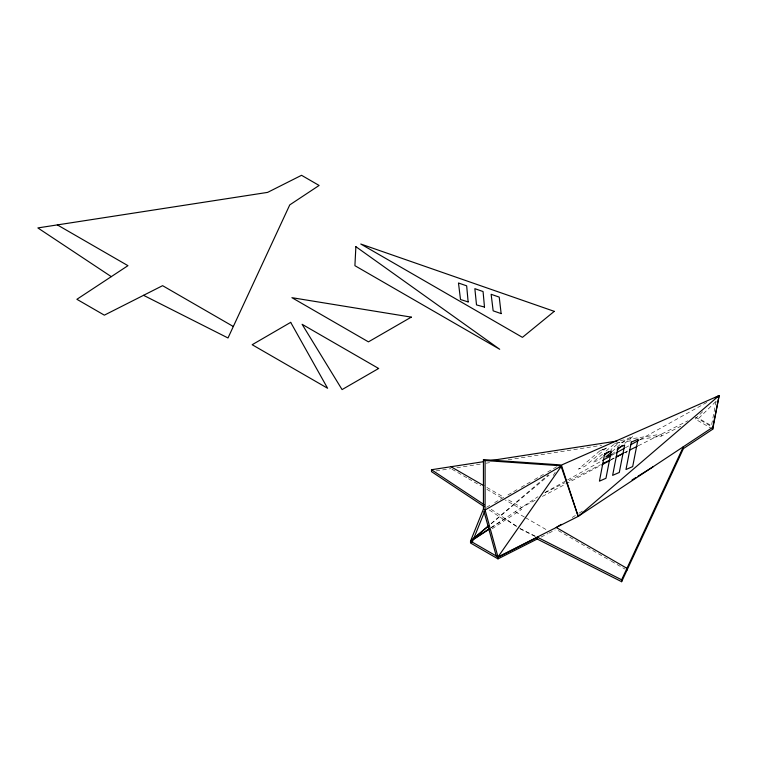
<?xml version="1.0" encoding="UTF-8"?>
<svg xmlns="http://www.w3.org/2000/svg" width="757" height="757" viewBox="0 0 757 757"><rect width="100%" height="100%" fill="white"/><g stroke="black" fill="none" stroke-linecap="round" stroke-linejoin="round"><path stroke-width="0.57" stroke-dasharray="3.79 2.84" d="M553.178 475.5L555.647 471.639M702.619 411.742L695.181 419.028L711.779 428.604M602.553 454.096L593.072 462.281L598.853 460.076L603.178 456.348M605.997 451.115L612.896 445.163L619.642 442.173L610.984 449.63M612.053 451.56L626.332 439.23L633.013 436.297L624.147 443.886M599.743 450.917L578.537 469.094L585.066 466.217L606.395 447.983L599.743 450.917L606.348 448.021M611.732 454.503L616.16 450.708M491.104 523.579L548.342 474.79M491.293 523.693L549.052 475.207M491.17 527.525L537.953 496.715M491.17 527.866L504.928 518.81L517.145 526.91M492.154 528.774L521.592 509.395L505.25 499.961M572.197 517.485L578.187 513.729M579.19 513.104L583.174 510.606M486.496 507.294L490.583 504.938M494.662 502.582L503.85 497.283M507.928 494.927L517.107 489.618M521.194 487.262L530.373 481.963M534.461 479.607L543.64 474.308M547.718 471.952L556.906 466.643M544.955 492.523L566.605 480.477M567.636 479.9L601.645 460.966M611.959 455.231L615.044 453.509M625.358 447.775L629.474 445.476M639.788 439.741L707.814 401.872M535.114 500.301L521.592 507.493L507.294 499.232M542.4 496.422L600.661 465.441M611.06 459.906L614.182 458.25M624.591 452.714L626.673 451.607L626.673 453.509M541.104 537.054L547.945 533.59M548.92 533.098L555.193 529.919M545.021 492.712L564.911 482.701M569.103 480.591L600.5 464.779M610.965 459.518L614.107 457.928M624.572 452.667L628.764 450.557M638.198 445.807L687.99 420.741M640.233 439.353L661.268 436.098L680.789 426.267M620.38 440.517L661.268 434.196L661.268 436.098M436.079 470.93L450.983 468.63M456.831 467.722L481.357 463.927M486.032 463.208L489.533 462.659M508.231 459.773L601.683 445.315M614.533 443.328L630.893 440.801M519.964 528.433L535.161 536.107M519.964 528.774L535.161 536.458M695.181 417.126L710.804 426.144M486.865 487.442L503.206 496.876M451.957 469.189L467.466 478.14M468.488 478.727L480.742 485.805M486.865 489.344L504.228 499.365M558.278 530.572L610.36 560.644M611.344 561.211L625.008 569.094M524.383 517.031L515.176 511.713L515.176 513.615M525.405 517.618L546.876 530.014M491.227 509.366L519.028 527.809M489.268 509.972L504.928 520.362L504.928 518.46M716.094 401.286L711.448 425.727L698.664 418.347L716.094 401.286"/><path stroke-width="1.14" d="M488.416 525.869L470.532 541.113L470.532 543.015L497.992 558.874L537.186 539.031L621.639 581.698L683.401 448.608L712.763 429.172L719.15 395.561L560.786 465.356L578.187 516.378L497.992 556.972L470.532 541.113L483.439 509.064L483.439 459.594L559.962 464.874L561.618 465.829L578.187 516.378L712.763 427.27L719.15 395.561L715.024 397.86M621.639 581.698L621.639 579.796L683.401 446.706L683.401 448.608M497.992 558.874L497.992 556.972L561.618 465.829L485.086 460.54L483.439 459.594M717.494 397.179L719.15 395.561L578.187 516.378M717.437 397.103L719.15 395.561M611.164 452.336L605.808 456.963L611.732 454.503M604.048 455.6L608.382 451.872M617.05 449.951L622.368 445.4M488.577 525.964L470.532 541.113L489.202 528.812M473.475 539.523L489.202 529.162M561.221 524.364L556.234 527.487L626.957 568.327L626.957 570.229M632.067 479.957L636.06 477.459M638.056 476.21L653.026 466.823M561.618 465.829L485.086 510.01L483.439 509.064M602.676 460.388L610.927 455.799M616.075 452.932L624.326 448.343M630.505 444.898L638.757 440.309M601.701 464.893L610.019 460.464M616.264 457.143L623.55 453.273M537.186 537.479L497.992 557.322L496.346 556.367L483.95 511.259L484.575 511.618L472.179 542.409L470.532 541.463M602.591 463.729L609.924 460.038M616.198 456.878L623.531 453.188M629.815 450.027L637.148 446.337M484.366 506.717L431.49 471.639L431.49 469.737L483.695 461.666M490.706 460.578L616.87 441.066M143.546 295.315L227.999 337.972L289.761 204.892L319.113 185.456L301.541 175.302L267.618 192.382L37.85 227.923L111.288 276.646M621.639 579.796L537.186 537.129L537.186 539.031M57.343 224.905L127.952 265.669L76.892 299.299L104.352 315.158L162.594 285.673L233.317 326.504M450.983 466.728L483.808 485.672M431.49 469.737L484.366 504.815M497.992 556.972L485.086 510.01L485.086 460.54M712.763 427.27L712.763 429.172M355.875 246.678L354.91 265.688L499.715 349.289L355.875 246.678M604.682 453.765L599.43 481.159L605.96 478.282L611.315 450.822L604.682 453.765M617.939 448.153L612.631 475.358L619.283 472.453L624.629 445.05L617.939 448.153M631.329 442.116L625.982 469.52L632.682 466.596L638.028 439.192L631.329 442.116M554.266 311.354L522.444 337.357L360.767 244.019L554.266 311.354M290.688 322.359L252.176 344.719L327.592 388.256L290.688 322.359M411.278 317.126L368.441 341.861L291.909 297.671L411.278 317.126M378.642 368.479L342.069 389.59L302.109 324.299L378.642 368.479M484.489 307.087L476.513 304.92L474.857 288.663L483.07 291.549L484.489 307.087M468.138 301.92L460.502 299.526L458.477 282.995L466.662 285.834L468.138 301.92M501.143 313.606L493.157 310.834L491.142 294.303L499.232 297.104L501.143 313.606"/></g></svg>
